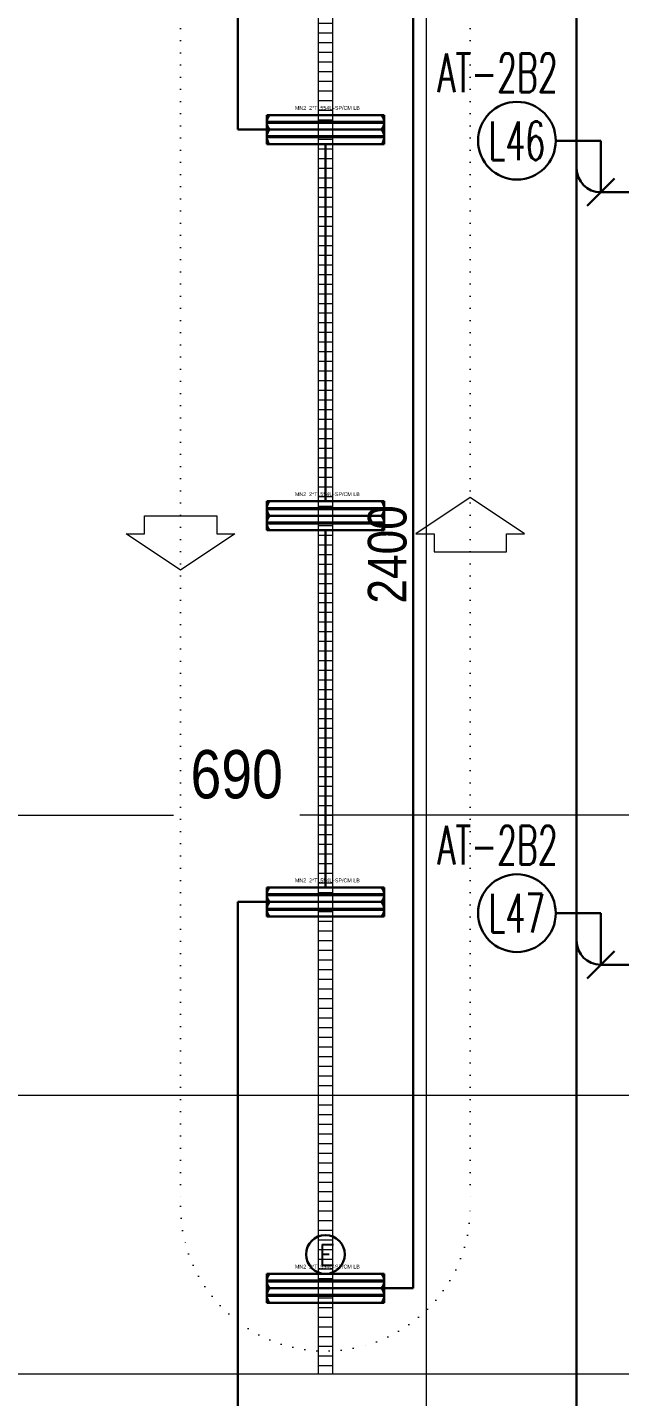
# Model space of a CAD drawing. Header units: metres. Extents: x -13316 to 152404, y -3899 to 30226.
# Drawn here: x 3361 to 3975, y 648 to 2066 of the extents above; entities that cross this region are included whole.
import ezdxf
from ezdxf.enums import TextEntityAlignment as Align

# ---------------------------------------------------------------- set-up
doc = ezdxf.new("R2010")
doc.units = ezdxf.units.M
doc.header["$LTSCALE"] = 100
doc.header["$MEASUREMENT"] = 0
doc.header["$PDMODE"] = 1
doc.linetypes.add('DOT2', pattern=[0.125, 0, -0.125])
doc.layers.get('0').update_dxf_attribs({"color": 9, "lineweight": 9})
for name, color, linetype, lineweight in [('06D', 9, 'Continuous', 9), ('25', 9, 'Continuous', 9), ('E-2x54 W SIVAÜSTÜ FLUORESAN YÜKSEK TAVAN ARMATÜRÜ', 7, 'Continuous', 30), ('E-ACİL AYDINLATMA KİTİ', 7, 'Continuous', 30), ('E-KABLO', 7, 'Continuous', 30), ('E-LINYE', 7, 'Continuous', 30)]:
    doc.layers.add(name, color=color, linetype=linetype, lineweight=lineweight)
doc.styles.add('Arial', font='arial.ttf', dxfattribs={"height": 2.5})
doc.styles.add('E-YAZI', font='txttw.shx')
doc.styles.add('MuuM_TEXT-STANDART', font='ARIALN.TTF')
doc.dimstyles.new('MuuM_DIM200', dxfattribs={"dimscale": 20, "dimtxt": 2, "dimasz": 1, "dimexe": 1, "dimexo": 1, "dimgap": 1, "dimtad": 1, "dimdec": 1, "dimrnd": 0.5, "dimdsep": 46, "dimtxsty": 'MuuM_TEXT-STANDART', "dimblk": 'ARCHTICK', "dimcen": 0, "dimdle": 0.15, "dimclrd": 256, "dimclre": 256, "dimclrt": 256, "dimadec": 0, "dimazin": 0, "dimtfac": 5, "dimtdec": 1, "dimtix": 1, "dimtmove": 2, "dimatfit": 3, "dimldrblk": 'DOT', "dimfxl": 3, "dimfxlon": 1, "dimtolj": 1, "dimlwd": -1, "dimlwe": -1, "dimarcsym": 0})

# ---------------------------------------------------------------- blocks, each defined once
blk = doc.blocks.new('2x54 W SIVAÜSTÜ FLUORESAN YÜKSEK TAVAN ARMATÜRÜ')
at = {"layer": 'E-2x54 W SIVAÜSTÜ FLUORESAN YÜKSEK TAVAN ARMATÜRÜ', "color": 4}
for p, q in [((-60.8, 15), (-60.8, -15)), ((-60.8, 15), (60.8, 15)), ((60.8, 15), (60.8, 0)), ((-60, 0), (-15, 0)), ((15, 0), (60, 0)), ((60.8, 0), (60.8, -15)), ((-60.8, -15), (60.8, -15))]:
    blk.add_line(p, q, dxfattribs=at)
at = {"layer": 'E-2x54 W SIVAÜSTÜ FLUORESAN YÜKSEK TAVAN ARMATÜRÜ', "color": 7}
for p, q in [((-60.8, 0), (60.8, 0)), ((-59.3, 8), (59.3, 8)), ((-59.2, 7), (59.4, 7)), ((-59.3, -7), (59.3, -7)), ((-59.2, -8), (59.4, -8))]:
    blk.add_line(p, q, dxfattribs=at)
for centre in [(-59.2, 7.6), (-59.2, 7.3), (59.4, 7.6), (59.4, 7.3), (-59.2, -7.4), (-59.2, -7.7), (59.4, -7.4), (59.4, -7.7)]:
    blk.add_circle(centre, 0.11, dxfattribs=at)
for centre, radius, start, end in [((-48.7, 7.5), 12.1, 141.86, 218.14), ((48.7, 7.5), 12.1, 321.86, 38.14), ((-59.1, 7.5), 0.515, 106.8674, 266.7612), ((-59.3, 7.5), 0.519, 289.2244, 84.4042), ((59.5, 7.5), 0.515, 106.8674, 266.7612), ((59.3, 7.5), 0.519, 289.2244, 84.4042), ((-48.7, -7.5), 12.1, 141.86, 218.14), ((-59.1, -7.5), 0.515, 106.8674, 266.7612), ((-59.3, -7.5), 0.519, 289.2244, 84.4042), ((48.7, -7.5), 12.1, 321.86, 38.14), ((59.5, -7.5), 0.515, 106.8674, 266.7612), ((59.3, -7.5), 0.519, 289.2244, 84.4042)]:
    blk.add_arc(centre, radius, start, end, dxfattribs=at)
at = {"layer": 'E-2x54 W SIVAÜSTÜ FLUORESAN YÜKSEK TAVAN ARMATÜRÜ', "color": 7, "style": 'Arial'}
blk.add_text('MN2  2*TL554U-SP/CM LB', height=3.951, dxfattribs=at).set_placement((-31.6, 20.4))
blk = doc.blocks.new('100_ACİL AYDINLATMA KİTİ')
at = {"layer": 'E-ACİL AYDINLATMA KİTİ', "color": 3}
blk.add_circle((0, 0), 1.251, dxfattribs=at)
at = {"layer": 'E-ACİL AYDINLATMA KİTİ', "color": 3, "style": 'E-YAZI'}
blk.add_text('E', height=1.34, dxfattribs=at).set_placement((-0.448, -0.694))
blk = doc.blocks.new('p-ızgara')
at = {"layer": '06D'}
h = blk.add_hatch(dxfattribs=at)
h.set_pattern_fill('_USER', color=252, scale=10, angle=180, style=0, pattern_type=0)
h.set_pattern_definition([(180, (-7e-12, -8630), (-1e-15, -10), [])])
h.paths.add_polyline_path([(3342.5, -4975), (3342.5, -8278.5), (3357.5, -8278.5), (3357.5, -4975)])
blk.add_lwpolyline([(3342.5, -4975), (3342.5, -8278.5), (3357.5, -8278.5), (3357.5, -4975)], close=True, dxfattribs=at)
blk = doc.blocks.new('_ArchTick')
at = {"color": 0, "linetype": 'ByBlock', "const_width": 0.15}
blk.add_lwpolyline([(-0.5, -0.5), (0.5, 0.5)], dxfattribs=at)
blk = doc.blocks.new('*D676')
at = {"layer": '25', "transparency": 16777216}
for p, q in [((3000, -32440.8), (3000, -32360.8)), ((3690, -32440.8), (3690, -32360.8)), ((2997, -32380.8), (3192.7, -32380.8)), ((3693, -32380.8), (3323.4, -32380.8))]:
    blk.add_line(p, q, dxfattribs=at)
at = {"layer": '25', "transparency": 16777216, "xscale": 20, "yscale": 20, "zscale": 20, "rotation": 180}
blk.add_blockref('_ArchTick', (3000, -32380.8), dxfattribs=at)
at = {"layer": '25', "transparency": 16777216, "xscale": 20, "yscale": 20, "zscale": 20}
blk.add_blockref('_ArchTick', (3690, -32380.8), dxfattribs=at)
at = {"layer": '25', "transparency": 16777216, "insert": (3258.1, -32338.8), "char_height": 50, "attachment_point": 5, "style": 'MuuM_TEXT-STANDART'}
blk.add_mtext('\\A1;690', dxfattribs=at)
blk = doc.blocks.new('_Dot')
at = {"color": 0, "linetype": 'ByBlock', "lineweight": -2}
blk.add_line((-0.5, 0), (-1, 0), dxfattribs=at)
at = {"color": 0, "linetype": 'ByBlock', "const_width": 0.5}
blk.add_lwpolyline([(-0.25, 0, 1), (0.25, 0, 1)], format="xyb", close=True, dxfattribs=at)
blk = doc.blocks.new('*D686')
at = {"layer": '25', "transparency": 16777216}
for p, q in [((875, -32730.8), (875, -32650.8)), ((4425, -32730.8), (4425, -32650.8)), ((872, -32670.8), (4428, -32670.8))]:
    blk.add_line(p, q, dxfattribs=at)
at = {"layer": '25', "transparency": 16777216, "xscale": 20, "yscale": 20, "zscale": 20, "rotation": 180}
blk.add_blockref('_ArchTick', (875, -32670.8), dxfattribs=at)
at = {"layer": '25', "transparency": 16777216, "xscale": 20, "yscale": 20, "zscale": 20}
blk.add_blockref('_ArchTick', (4425, -32670.8), dxfattribs=at)
at = {"layer": '25', "transparency": 16777216, "insert": (2650, -32625.3), "char_height": 50, "attachment_point": 5, "style": 'MuuM_TEXT-STANDART'}
blk.add_mtext('\\A1;3550', dxfattribs=at)
blk = doc.blocks.new('*D691')
at = {"layer": '25', "transparency": 16777216}
for p, q in [((3514.6, -30910.8), (3434.6, -30910.8)), ((3454.6, -33313.8), (3454.6, -30907.8)), ((3514.6, -33310.8), (3434.6, -33310.8))]:
    blk.add_line(p, q, dxfattribs=at)
at = {"layer": '25', "transparency": 16777216, "xscale": 20, "yscale": 20, "zscale": 20}
for p, rotation in [((3454.6, -30910.8), 90), ((3454.6, -33310.8), 270)]:
    blk.add_blockref('_ArchTick', p, dxfattribs=dict(at, rotation=rotation))
at = {"layer": '25', "transparency": 16777216, "insert": (3414.2, -32110.8), "char_height": 40, "attachment_point": 5, "rotation": 90, "style": 'MuuM_TEXT-STANDART'}
blk.add_mtext('\\A1;2400', dxfattribs=at)
blk = doc.blocks.new('0_arrow1')
at = {"linetype": 'ByBlock', "lineweight": -2}
blk.add_lwpolyline([(15, -22.5), (-15, -22.5), (-15, -15), (-22.5, -15), (0, 0), (22.5, -15), (15, -15)], close=True, dxfattribs=at)
blk.add_point((0, 0))
blk = doc.blocks.new('2.bod.Mimari')
at = {"layer": '06D', "linetype": 'DOT2'}
for points in [[(3200, -4327.5), (3200, -7755), (3200, -8105)], [(3500, -4327.5), (3500, -7755), (3500, -8105)]]:
    blk.add_lwpolyline(points, dxfattribs=at)
blk.add_lwpolyline([(3200, -8105, 1), (3500, -8105, 1)], format="xyb", dxfattribs=at)
blk.add_lwpolyline([(3200, -8105, 1), (3500, -8105, 1)], format="xyb", dxfattribs=at)
at = {"layer": '06D'}
blk.add_lwpolyline([(1942.5, -8278.51), (8760, -8278.51), (8760, -8733.51), (8720, -8733.51), (8720, -8318.51), (1942.5, -8318.51), (1942.5, -8278.51)], dxfattribs=at)
blk.add_blockref('p-ızgara', (0, 0), dxfattribs=at)
at = {"layer": '06D', "xscale": -2.5, "yscale": 2.5, "zscale": 2.5}
blk.add_blockref('0_arrow1', (3500, -7371.25), dxfattribs=at)
at = {"layer": '06D', "xscale": 2.5, "yscale": 2.5, "zscale": 2.5, "rotation": 180}
blk.add_blockref('0_arrow1', (3200, -7446.25), dxfattribs=at)
at = {"layer": '25'}
dim = blk.add_linear_dim(base=(3454.6, -6230), p1=(3660, -8630), p2=(13317.29, -6230), angle=90, dimstyle='MuuM_DIM200', dxfattribs=at)
dim.commit()
dim.dimension.update_dxf_attribs({"geometry": '*D691', "text_midpoint": (3414.18, -7430), "insert": (0, 24680.79)})
dim = blk.add_linear_dim(base=(3690, -7699.98), p1=(3000, -7959.4), p2=(3690, -7889.37), dimstyle='MuuM_DIM200', override={"dimtxt": 2.5}, dxfattribs=at)
dim.commit()
dim.dimension.update_dxf_attribs({"geometry": '*D676', "text_midpoint": (3258.06, -7658.02), "dimtype": 128, "insert": (0, 24680.79)})
dim = blk.add_linear_dim(base=(4425, -7990), p1=(875, -8249.42), p2=(4425, -8179.39), dimstyle='MuuM_DIM200', override={"dimtxt": 2.5}, dxfattribs=at)
dim.commit()
dim.dimension.update_dxf_attribs({"geometry": '*D686', "text_midpoint": (2650, -7944.47), "insert": (0, 24680.79)})

msp = doc.modelspace()

# ---------------------------------------------------------------- linework, layer by layer
at = {"layer": 'E-KABLO', "color": 6}
for p, q in [((3579.2, 2760), (3579.2, 1960)), ((3760.8, 2340), (3760.8, 760)), ((3609.2, 1960), (3579.2, 1960)), ((3670, 1575), (3670, 1945)), ((4020, 1895), (3955, 1895)), ((3670, 1545), (3670, 1175)), ((3609.2, 1160), (3579.2, 1160)), ((3579.2, 1160), (3579.2, 400)), ((4020, 1095), (3955, 1095)), ((3730.8, 760), (3760.8, 760))]:
    msp.add_line(p, q, dxfattribs=at)
at = {"layer": 'E-KABLO', "color": 5}
for p, q in [((3930, 2720), (3930, 1920)), ((3930, 1920), (3930, 1120)), ((3930, 1120), (3930, 450))]:
    msp.add_line(p, q, dxfattribs=at)
at = {"layer": 'E-KABLO', "color": 6}
for centre in [(3955, 1920), (3955, 1120)]:
    msp.add_arc(centre, 25, 180, 270, dxfattribs=at)
at = {"layer": 'E-LINYE', "color": 7, "linetype": 'Continuous'}
for p, q in [((3908.47, 1948.41), (3955, 1948.41)), ((3955, 1895), (3955, 1948.41)), ((3969.14, 1909.14), (3940.86, 1880.86)), ((3908.47, 1148.41), (3955, 1148.41)), ((3955, 1095), (3955, 1148.41)), ((3969.14, 1109.14), (3940.86, 1080.86))]:
    msp.add_line(p, q, dxfattribs=at)
for centre in [(3868.23, 1948.41), (3868.23, 1148.41)]:
    msp.add_circle(centre, 40.25, dxfattribs=at)

# ---------------------------------------------------------------- block references
msp.add_blockref('2.bod.Mimari', (320, 8950))
at = {"layer": 'E-2x54 W SIVAÜSTÜ FLUORESAN YÜKSEK TAVAN ARMATÜRÜ', "color": 6}
for p in [(3670, 1960), (3670, 1560), (3670, 1160), (3670, 760)]:
    msp.add_blockref('2x54 W SIVAÜSTÜ FLUORESAN YÜKSEK TAVAN ARMATÜRÜ', p, dxfattribs=at)
at = {"layer": 'E-ACİL AYDINLATMA KİTİ', "xscale": 16, "yscale": 16, "zscale": 16}
msp.add_blockref('100_ACİL AYDINLATMA KİTİ', (3670, 795.02), dxfattribs=at)

# ---------------------------------------------------------------- texts
at = {"layer": 'E-LINYE', "color": 3, "linetype": 'Continuous', "style": 'E-YAZI', "width": 0.6}
for s, p in [('AT-2B2', (3848.24, 2018.76)), ('L46', (3868.23, 1948.41)), ('AT-2B2', (3848.24, 1218.76)), ('L47', (3868.23, 1148.41))]:
    msp.add_text(s, height=40, dxfattribs=at).set_placement(p, align=Align.MIDDLE_CENTER)

doc.saveas('drawing.dxf')
